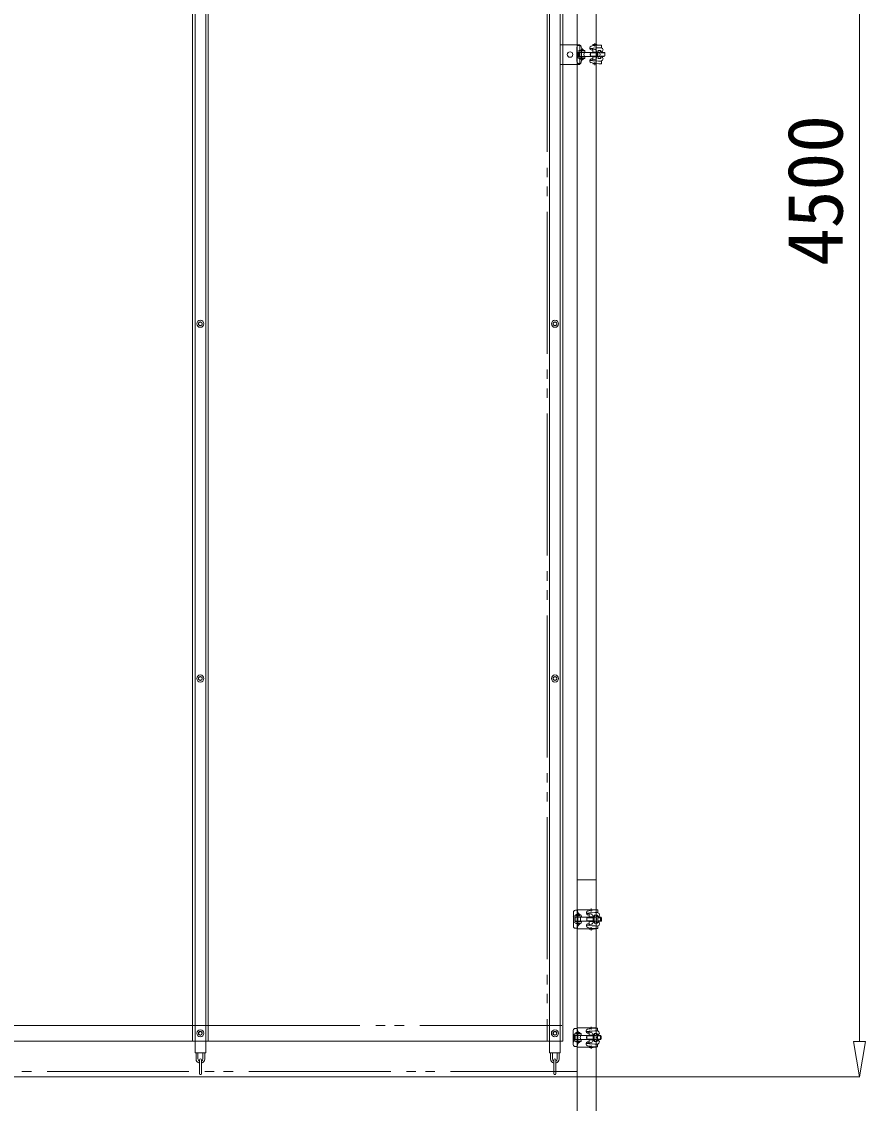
# Model space of a CAD drawing. Units: millimetres, scale not verified. Extents: x -9305 to 9305, y -6415 to 6415.
# Drawn here: x -980 to 1161, y -3570 to -825 of the extents above; entities that cross this region are included whole.
import ezdxf
from ezdxf.enums import TextEntityAlignment as Align

# ---------------------------------------------------------------- set-up
doc = ezdxf.new("R2010")
doc.units = ezdxf.units.MM
doc.header["$LTSCALE"] = 40
doc.linetypes.add('DOUBLE_CHAIN2', pattern=[12.8, 9, -1, 0.6, -0.6, 0.6, -1])
for name, color, linetype, lineweight in [('0-0_0', 7, 'Continuous', 9), ('0-3_CLGS-72', 7, 'Continuous', 9), ('0-4_CLGS-81', 7, 'Continuous', 9), ('0-A_寸法', 134, 'Continuous', 9)]:
    doc.layers.add(name, color=color, linetype=linetype, lineweight=lineweight)
doc.styles.add('ＭＳ ゴシック', font='')
doc.styles.get('ＭＳ ゴシック').set_extended_font_data('MS Gothic')

msp = doc.modelspace()

# ---------------------------------------------------------------- linework, layer by layer
at = {"layer": '0-0_0'}
for p, q in [((1146.15, 905.98), (1146.15, -3412.44)), ((480.28, -3502.44), (1147.15, -3502.44))]:
    msp.add_line(p, q, dxfattribs=at)
at = {"layer": '0-0_0', "color": 134}
for p, q in [((1131.15, -3412.44), (1146.15, -3502.44)), ((1131.15, -3412.44), (1161.15, -3412.44)), ((1146.15, -3502.44), (1161.15, -3412.44))]:
    msp.add_line(p, q, dxfattribs=at)
at = {"layer": '0-3_CLGS-72'}
msp.add_line((781.87, -3502.44), (-7873.38, -3502.44), dxfattribs=at)
at = {"layer": '0-4_CLGS-81'}
for p, q in [((429.68, -3502.44), (429.68, 920.68)), ((478.28, 919.8), (478.28, -3502.44)), ((-513.1, 782.25), (-513.1, -3441.71)), ((359.38, 782.25), (359.38, -3441.72)), ((386.58, 782.25), (386.58, -3441.72)), ((-546.7, 228.29), (-546.7, -3411.71)), ((-506.7, 228.29), (-506.7, -3411.71)), ((393.3, 228.29), (393.3, -3411.71)), ((-540.3, 183.29), (-540.3, -3441.71)), ((436.58, -883.72), (386.58, -883.72)), ((429.2, -926.35), (429.2, -890.35)), ((429.2, -913.35), (429.2, -903.34)), ((432.4, -903.34), (432.4, -913.35)), ((433.19, -899.15), (449.2, -898.35)), ((433.35, -902.34), (449.36, -901.54)), ((433.9, -903.34), (433.9, -913.35)), ((463.97, -903.34), (433.9, -903.34)), ((434.2, -885.35), (439.2, -885.35)), ((436.58, -883.72), (436.58, -933.72)), ((437.7, -898.52), (437.7, -898.92)), ((437.7, -902.13), (437.7, -903.34)), ((437.7, -902.13), (437.7, -903.35)), ((440.7, -894.52), (440.7, -923.67)), ((443.7, -898.52), (443.7, -898.62)), ((443.7, -901.83), (443.7, -903.35)), ((443.7, -901.83), (443.7, -903.34)), ((449.2, -898.35), (449.36, -901.54)), ((462, -891.35), (462, -891.67)), ((462, -891.67), (462, -893.04)), ((463.97, -903.34), (463.18, -904.35)), ((463.18, -904.35), (479.56, -904.35)), ((467.54, -894.32), (463.66, -893.64)), ((463.97, -903.34), (479.73, -903.34)), ((469.2, -897.66), (465.31, -896.98)), ((474.08, -895.47), (467.54, -894.32)), ((469.2, -896.29), (469.2, -902.35)), ((469.2, -902.35), (479.05, -902.35)), ((474.2, -879.85), (474.2, -888.35)), ((479.05, -902.35), (479.04, -901.35)), ((479.2, -883.6), (479.2, -884.84)), ((480.77, -903.38), (486.9, -903.37)), ((482.28, -898.36), (489.62, -898.36)), ((489.63, -898.34), (490.84, -900.08)), ((490.11, -904.35), (498.31, -904.35)), ((490.9, -903.35), (499.27, -903.35)), ((491, -884.6), (491, -891.2)), ((499.27, -903.35), (500.24, -904.7)), ((500.24, -912), (500.24, -904.7)), ((449.2, -918.35), (433.19, -917.55)), ((449.36, -915.15), (433.35, -914.35)), ((463.92, -913.35), (433.9, -913.35)), ((439.2, -931.35), (434.2, -931.35)), ((437.7, -913.35), (437.7, -914.57)), ((437.7, -913.35), (437.7, -914.57)), ((437.7, -918.17), (437.7, -917.77)), ((443.7, -913.35), (443.7, -914.87)), ((443.7, -913.35), (443.7, -914.87)), ((449.36, -915.15), (449.2, -918.35)), ((462, -925.03), (462, -923.66)), ((462, -925.35), (462, -925.03)), ((463.13, -912.35), (479.51, -912.35)), ((463.97, -913.35), (463.18, -912.34)), ((467.54, -922.37), (463.66, -923.06)), ((463.92, -913.35), (479.66, -913.35)), ((469.2, -919.04), (465.31, -919.72)), ((474.08, -921.22), (467.54, -922.37)), ((469.2, -920.4), (469.2, -914.35)), ((469.2, -914.35), (479.05, -914.35)), ((474.2, -928.23), (474.2, -935.35)), ((479.05, -914.35), (479.04, -915.34)), ((480.82, -913.35), (486.9, -913.37)), ((489.62, -918.34), (482.28, -918.36)), ((489.62, -918.34), (490.83, -916.63)), ((490.11, -912.35), (498.31, -912.35)), ((490.9, -913.35), (499.27, -913.35)), ((491, -932.1), (491, -925.5)), ((436.58, -933.72), (386.58, -933.72)), ((420.17, -3084.44), (420.17, -3120.44)), ((420.54, -3095.06), (420.54, -3113.06)), ((423.37, -3107.45), (423.37, -3097.44)), ((440.17, -3092.44), (424.16, -3093.24)), ((440.33, -3095.64), (424.32, -3096.44)), ((424.87, -3107.45), (424.87, -3097.44)), ((454.89, -3097.44), (424.87, -3097.44)), ((430.17, -3079.44), (425.17, -3079.44)), ((428.67, -3092.62), (428.67, -3093.02)), ((428.67, -3097.44), (428.67, -3096.22)), ((428.67, -3097.44), (428.67, -3096.22)), ((431.67, -3116.27), (431.67, -3087.12)), ((434.67, -3097.44), (434.67, -3095.92)), ((434.67, -3097.44), (434.67, -3095.92)), ((440.33, -3095.64), (440.17, -3092.44)), ((452.98, -3085.44), (452.98, -3085.76)), ((452.98, -3085.76), (452.98, -3087.13)), ((454.11, -3098.44), (470.48, -3098.44)), ((454.95, -3097.44), (454.15, -3098.45)), ((458.52, -3088.42), (454.63, -3087.73)), ((454.89, -3097.44), (470.64, -3097.44)), ((460.17, -3091.75), (456.28, -3091.07)), ((465.06, -3089.57), (458.52, -3088.42)), ((460.17, -3090.39), (460.17, -3096.44)), ((460.17, -3096.44), (470.02, -3096.44)), ((465.17, -3082.56), (465.17, -3075.44)), ((470.02, -3096.44), (470.02, -3095.45)), ((473.26, -3092.43), (471.04, -3095.66)), ((471.8, -3097.44), (477.87, -3097.42)), ((480.6, -3092.45), (473.26, -3092.43)), ((480.6, -3092.45), (481.81, -3094.16)), ((481.09, -3098.44), (489.28, -3098.44)), ((481.81, -3094.16), (481.81, -3110.72)), ((481.87, -3097.44), (490.24, -3097.44)), ((481.97, -3078.69), (481.97, -3085.29)), ((489.28, -3098.44), (489.28, -3106.44)), ((489.28, -3098.44), (491.21, -3098.44)), ((490.24, -3097.44), (491.21, -3098.79)), ((490.24, -3097.44), (490.24, -3107.44)), ((491.21, -3098.79), (491.21, -3106.1)), ((424.16, -3111.64), (440.17, -3112.44)), ((424.32, -3108.44), (440.33, -3109.24)), ((454.95, -3107.45), (424.87, -3107.45)), ((425.17, -3125.44), (430.17, -3125.44)), ((428.67, -3108.66), (428.67, -3107.44)), ((428.67, -3108.66), (428.67, -3107.45)), ((428.67, -3112.27), (428.67, -3111.87)), ((434.67, -3108.96), (434.67, -3107.44)), ((434.67, -3108.96), (434.67, -3107.45)), ((440.17, -3112.44), (440.33, -3109.24)), ((452.98, -3119.12), (452.98, -3117.75)), ((452.98, -3119.44), (452.98, -3119.12)), ((454.95, -3107.45), (454.15, -3106.44)), ((454.15, -3106.44), (470.54, -3106.44)), ((458.52, -3116.47), (454.63, -3117.15)), ((454.95, -3107.45), (470.7, -3107.45)), ((460.17, -3113.13), (456.28, -3113.81)), ((465.06, -3115.32), (458.52, -3116.47)), ((460.17, -3114.5), (460.17, -3108.44)), ((460.17, -3108.44), (470.02, -3108.44)), ((465.17, -3130.94), (465.17, -3122.44)), ((470.02, -3108.44), (470.02, -3109.44)), ((470.17, -3127.19), (470.17, -3125.95)), ((471.04, -3108.92), (473.26, -3112.43)), ((471.74, -3107.41), (477.87, -3107.42)), ((473.26, -3112.43), (480.6, -3112.43)), ((480.6, -3112.45), (481.82, -3110.72)), ((481.09, -3106.44), (489.28, -3106.44)), ((481.87, -3107.44), (490.24, -3107.44)), ((481.97, -3126.19), (481.97, -3119.58)), ((489.28, -3106.44), (490.96, -3106.44)), ((490.24, -3107.44), (491.21, -3106.1)), ((-1381.7, -3371.71), (-481.7, -3371.71)), ((464.87, -3382.56), (464.87, -3375.44)), ((419.87, -3384.44), (419.87, -3420.44)), ((420.24, -3395.06), (420.24, -3413.06)), ((423.07, -3407.45), (423.07, -3397.44)), ((439.87, -3392.44), (423.86, -3393.24)), ((440.03, -3395.64), (424.02, -3396.44)), ((424.57, -3407.45), (424.57, -3397.44)), ((454.59, -3397.44), (424.57, -3397.44)), ((429.87, -3379.44), (424.87, -3379.44)), ((428.37, -3392.62), (428.37, -3393.02)), ((428.37, -3397.44), (428.37, -3396.22)), ((428.37, -3397.44), (428.37, -3396.22)), ((431.37, -3416.27), (431.37, -3387.12)), ((434.37, -3397.44), (434.37, -3395.92)), ((434.37, -3397.44), (434.37, -3395.92)), ((440.03, -3395.64), (439.87, -3392.44)), ((452.68, -3385.44), (452.68, -3385.76)), ((452.68, -3385.76), (452.68, -3387.13)), ((453.8, -3398.44), (470.18, -3398.44)), ((454.64, -3397.44), (453.85, -3398.45)), ((458.22, -3388.42), (454.33, -3387.73)), ((454.59, -3397.44), (470.33, -3397.44)), ((459.87, -3391.75), (455.98, -3391.07)), ((464.76, -3389.57), (458.22, -3388.42)), ((459.87, -3390.39), (459.87, -3396.44)), ((459.87, -3396.44), (469.72, -3396.44)), ((469.72, -3396.44), (469.71, -3395.45)), ((472.96, -3392.43), (470.73, -3395.66)), ((471.49, -3397.44), (477.57, -3397.42)), ((480.3, -3392.45), (472.96, -3392.43)), ((480.3, -3392.45), (481.5, -3394.16)), ((480.78, -3398.44), (488.98, -3398.44)), ((481.5, -3394.16), (481.5, -3410.72)), ((481.57, -3397.44), (489.94, -3397.44)), ((481.67, -3378.69), (481.67, -3385.29)), ((488.98, -3398.44), (488.98, -3406.44)), ((488.98, -3398.44), (490.91, -3398.44)), ((489.94, -3397.44), (490.91, -3398.79)), ((489.94, -3397.44), (489.94, -3407.44)), ((490.91, -3398.79), (490.91, -3406.1)), ((-1381.7, -3411.71), (-481.7, -3411.71)), ((-481.7, -3411.71), (393.3, -3411.71)), ((423.86, -3411.64), (439.87, -3412.44)), ((424.02, -3408.44), (440.03, -3409.24)), ((454.64, -3407.45), (424.57, -3407.45)), ((424.87, -3425.44), (429.87, -3425.44)), ((428.37, -3408.66), (428.37, -3407.44)), ((428.37, -3408.66), (428.37, -3407.45)), ((428.37, -3412.27), (428.37, -3411.87)), ((434.37, -3408.96), (434.37, -3407.44)), ((434.37, -3408.96), (434.37, -3407.45)), ((439.87, -3412.44), (440.03, -3409.24)), ((452.68, -3419.12), (452.68, -3417.75)), ((452.68, -3419.44), (452.68, -3419.12)), ((454.64, -3407.45), (453.85, -3406.44)), ((453.85, -3406.44), (470.23, -3406.44)), ((458.22, -3416.47), (454.33, -3417.15)), ((454.64, -3407.45), (470.4, -3407.45)), ((459.87, -3413.13), (455.98, -3413.81)), ((464.76, -3415.32), (458.22, -3416.47)), ((459.87, -3414.5), (459.87, -3408.44)), ((459.87, -3408.44), (469.72, -3408.44)), ((464.87, -3430.94), (464.87, -3422.44)), ((469.72, -3408.44), (469.71, -3409.44)), ((469.87, -3427.19), (469.87, -3425.95)), ((470.73, -3408.92), (472.96, -3412.43)), ((471.44, -3407.41), (477.57, -3407.42)), ((472.96, -3412.43), (480.3, -3412.43)), ((480.3, -3412.45), (481.51, -3410.72)), ((480.78, -3406.44), (488.98, -3406.44)), ((481.57, -3407.44), (489.94, -3407.44)), ((481.67, -3426.19), (481.67, -3419.58)), ((488.98, -3406.44), (490.66, -3406.44)), ((489.94, -3407.44), (490.91, -3406.1)), ((-540.3, -3441.71), (-513.1, -3441.71)), ((-537.8, -3441.71), (-537.8, -3456.71)), ((-532.8, -3441.71), (-532.8, -3456.71)), ((-520.6, -3441.71), (-520.6, -3456.71)), ((-515.6, -3441.71), (-515.6, -3456.71)), ((359.38, -3441.72), (386.58, -3441.72)), ((361.88, -3441.72), (361.88, -3456.72)), ((366.88, -3441.72), (366.88, -3456.72)), ((379.08, -3441.72), (379.08, -3456.72)), ((384.08, -3441.72), (384.08, -3456.72)), ((-529.2, -3459.21), (-529.2, -3494.21)), ((370.48, -3459.22), (370.48, -3494.22))]:
    msp.add_line(p, q, dxfattribs=at)
at = {"layer": '0-4_CLGS-81', "linetype": 'DOUBLE_CHAIN2'}
for p, q in [((-546.7, 228.29), (-546.7, -3411.71)), ((-506.7, 228.29), (-506.7, -3411.71)), ((353.3, 228.29), (353.3, -3411.71)), ((429.04, -3078.14), (477.04, -3078.14)), ((429.04, -3126.74), (477.04, -3126.74)), ((-481.7, -3371.71), (393.3, -3371.71)), ((428.74, -3378.14), (476.74, -3378.14)), ((428.74, -3426.74), (476.74, -3426.74)), ((429.68, -3488.92), (429.68, -4502.44)), ((478.28, -3488.92), (478.28, -4502.44))]:
    msp.add_line(p, q, dxfattribs=at)
at = {"layer": '0-4_CLGS-81'}
for points in [[(445.7, -898.27), (445.7, -898.52), (435.7, -898.52), (435.7, -898.27), (436.45, -897.52), (444.95, -897.52)], [(445.7, -919.92), (445.7, -918.92), (444.95, -918.17), (436.45, -918.17), (435.7, -918.92), (435.7, -919.92), (436.45, -920.67), (444.95, -920.67)], [(436.67, -3090.87), (436.67, -3091.87), (435.92, -3092.62), (427.42, -3092.62), (426.67, -3091.87), (426.67, -3090.87), (427.42, -3090.12), (435.92, -3090.12)], [(436.67, -3112.52), (436.67, -3112.27), (426.67, -3112.27), (426.67, -3112.52), (427.42, -3113.27), (435.92, -3113.27)], [(436.37, -3390.87), (436.37, -3391.87), (435.62, -3392.62), (427.12, -3392.62), (426.37, -3391.87), (426.37, -3390.87), (427.12, -3390.12), (435.62, -3390.12)], [(436.37, -3412.52), (436.37, -3412.27), (426.37, -3412.27), (426.37, -3412.52), (427.12, -3413.27), (435.62, -3413.27)]]:
    msp.add_lwpolyline(points, close=True, dxfattribs=at)
for points in [[(474.97, -885.35), (469.95, -885.35), (469.2, -884.6), (469.2, -883.6), (469.95, -882.85), (478.45, -882.85), (479.2, -883.6)], [(474.97, -931.35), (469.2, -931.35), (470.2, -932.35), (478.2, -932.35), (479.06, -931.84)], [(465.94, -3079.44), (460.17, -3079.44), (461.17, -3078.44), (469.17, -3078.44), (470.04, -3078.94)], [(465.94, -3125.44), (460.92, -3125.44), (460.17, -3126.19), (460.17, -3127.19), (460.92, -3127.94), (469.42, -3127.94), (470.17, -3127.19)], [(465.64, -3379.44), (459.87, -3379.44), (460.87, -3378.44), (468.87, -3378.44), (469.74, -3378.94)], [(465.64, -3425.44), (460.62, -3425.44), (459.87, -3426.19), (459.87, -3427.19), (460.62, -3427.94), (469.12, -3427.94), (469.87, -3427.19)], [(-524.2, -3459.21), (-524.2, -3462.28), (-524.2, -3494.21)], [(375.48, -3459.22), (375.48, -3462.28), (375.48, -3494.22)]]:
    msp.add_lwpolyline(points, dxfattribs=at)
for centre, radius in [((411.58, -908.72), 7), ((-526.8, -1591.71), 9), ((-526.7, -1591.71), 9), ((-526.7, -1591.71), 9), ((-527.02, -1591.72), 4.75), ((-526.7, -1591.71), 4.75), ((-526.7, -1591.71), 4.75), ((-526.7, -1591.71), 4.75), ((-526.6, -1591.71), 4.75), ((-526.8, -1591.71), 4.5), ((-526.7, -1591.71), 4.5), ((-526.7, -1591.71), 4.5), ((373.3, -1591.71), 9), ((372.98, -1591.72), 4.75), ((373.4, -1591.71), 4.75), ((373.3, -1591.71), 4.5), ((-526.8, -2491.71), 9), ((-526.7, -2491.71), 9), ((-526.7, -2491.71), 9), ((-527.02, -2491.72), 4.75), ((-526.7, -2491.71), 4.75), ((-526.7, -2491.71), 4.75), ((-526.7, -2491.71), 4.75), ((-526.6, -2491.71), 4.75), ((-526.8, -2491.71), 4.5), ((-526.7, -2491.71), 4.5), ((-526.7, -2491.71), 4.5), ((373.3, -2491.71), 9), ((372.98, -2491.72), 4.75), ((373.4, -2491.71), 4.75), ((373.3, -2491.71), 4.5), ((-526.8, -3391.71), 9), ((-526.7, -3391.71), 9), ((-526.7, -3391.71), 9), ((-527.02, -3391.72), 4.75), ((-526.7, -3391.71), 4.75), ((-526.7, -3391.71), 4.75), ((-526.7, -3391.71), 4.75), ((-526.6, -3391.71), 4.75), ((-526.8, -3391.71), 4.5), ((-526.7, -3391.71), 4.5), ((-526.7, -3391.71), 4.5), ((373.2, -3391.71), 9), ((373.3, -3391.71), 9), ((372.88, -3391.72), 4.75), ((372.98, -3391.72), 4.75), ((373.3, -3391.71), 4.75), ((373.4, -3391.71), 4.75), ((373.2, -3391.71), 4.5), ((373.3, -3391.71), 4.5)]:
    msp.add_circle(centre, radius, dxfattribs=at)
for centre, radius, start, end in [((428.96, -897.77), 1, 0, 90), ((434.2, -890.35), 5, 90, 180), ((433.4, -903.34), 4.2, 92.862, 180), ((433.4, -903.34), 1, 92.862, 180), ((451.74, -886.05), 12.56, 176.794, 258.343), ((457.15, -908.35), 10.25, 150.771, 209.229), ((466, -891.35), 4, 99.411, 180), ((464, -891.67), 2, 180, 260.017), ((466, -893.04), 4, 180, 260.017), ((491.11, -908.51), 28.24, 171.532, 187.817), ((497.85, -1139.09), 247.98, 91.584, 98.014), ((491.74, -908.51), 28.24, 169.465, 189.88), ((486.73, -965.08), 80.6, 86.966, 105.577), ((467.2, -896.29), 2, 0, 80.017), ((473.04, -901.38), 6, 0.278, 80.017), ((507.51, -908.51), 28.24, 166.412, 193.575), ((471.78, -908.41), 10.3, 331.363, 29.239), ((477.95, -898.59), 5.56, 300.537, 2.434), ((481.34, -897.09), 8.38, 311.538, 351.434), ((472.66, -908.37), 15.09, 340.649, 19.351), ((491.5, -891.2), 0.5, 180, 253.628), ((489.78, -897.03), 5.57, 0.612, 73.628), ((488.43, -896.56), 6.94, 298.813, 356.622), ((428.96, -915.77), 1, 270, 0), ((433.4, -913.35), 4.2, 180, 267.138), ((434.2, -926.35), 5, 180, 270), ((433.4, -913.35), 1, 180, 267.138), ((451.74, -930.64), 12.56, 101.657, 183.206), ((466, -923.66), 4, 99.983, 180), ((464, -925.03), 2, 99.983, 180), ((466, -925.35), 4, 180, 260.589), ((534.91, 20.2), 946.72, 265.612, 267.341), ((486.73, -851.61), 80.6, 254.423, 273.034), ((467.2, -920.4), 2, 279.983, 0), ((473.04, -915.31), 6, 279.983, 359.722), ((476.4, -918.94), 7.12, 4.652, 51.611), ((479.1, -920.75), 10.8, 12.889, 43.374), ((491.5, -925.5), 0.5, 106.372, 180), ((489.78, -919.66), 5.57, 286.372, 359.388), ((488.43, -920.13), 6.94, 3.378, 61.187), ((419.54, -3095.06), 1, 0, 90), ((425.17, -3084.44), 5, 90, 180), ((424.37, -3097.44), 4.2, 92.862, 180), ((424.37, -3097.44), 1, 92.862, 180), ((442.71, -3080.14), 12.56, 176.794, 258.343), ((448.12, -3102.44), 10.25, 150.771, 209.229), ((456.98, -3085.44), 4, 99.411, 180), ((454.98, -3085.76), 2, 180, 260.017), ((456.98, -3087.13), 4, 180, 260.017), ((525.88, -4031), 946.72, 92.659, 94.388), ((482.08, -3102.28), 28.24, 172.183, 188.468), ((482.71, -3102.28), 28.24, 170.12, 190.535), ((477.7, -3159.18), 80.6, 86.966, 105.577), ((458.17, -3090.39), 2, 0, 80.017), ((464.02, -3095.48), 6, 0.278, 80.017), ((498.49, -3102.28), 28.24, 166.425, 193.588), ((462.76, -3102.38), 10.3, 330.761, 28.637), ((467.37, -3091.86), 7.12, 308.389, 355.348), ((463.64, -3102.42), 15.09, 340.649, 19.351), ((470.08, -3090.04), 10.8, 316.626, 347.111), ((482.47, -3085.29), 0.5, 180, 253.628), ((480.76, -3091.13), 5.57, 0.612, 73.628), ((479.4, -3090.66), 6.94, 298.813, 356.622), ((419.54, -3113.06), 1, 270, 0), ((424.37, -3107.45), 4.2, 180, 267.138), ((425.17, -3120.44), 5, 180, 270), ((424.37, -3107.45), 1, 180, 267.138), ((442.71, -3124.74), 12.56, 101.657, 183.206), ((456.98, -3117.75), 4, 99.983, 180), ((454.98, -3119.12), 2, 99.983, 180), ((456.98, -3119.44), 4, 180, 260.589), ((488.82, -2871.7), 247.98, 261.986, 268.416), ((477.7, -3045.71), 80.6, 254.423, 273.034), ((458.17, -3114.5), 2, 279.983, 0), ((464.02, -3109.41), 6, 279.983, 359.722), ((468.92, -3112.2), 5.56, 357.566, 59.463), ((472.32, -3113.7), 8.38, 8.566, 48.462), ((482.47, -3119.58), 0.5, 106.372, 180), ((480.76, -3113.76), 5.57, 286.372, 359.388), ((479.4, -3114.22), 6.94, 3.378, 61.187), ((419.24, -3395.06), 1, 0, 90), ((424.87, -3384.44), 5, 90, 180), ((424.07, -3397.44), 4.2, 92.862, 180), ((424.07, -3397.44), 1, 92.862, 180), ((442.4, -3380.14), 12.56, 176.794, 258.343), ((447.82, -3402.44), 10.25, 150.771, 209.229), ((456.68, -3385.44), 4, 99.411, 180), ((454.68, -3385.76), 2, 180, 260.017), ((456.68, -3387.13), 4, 180, 260.017), ((525.58, -4331), 946.72, 92.659, 94.388), ((481.78, -3402.28), 28.24, 172.183, 188.468), ((482.41, -3402.28), 28.24, 170.12, 190.535), ((477.4, -3459.18), 80.6, 86.966, 105.577), ((457.87, -3390.39), 2, 0, 80.017), ((463.71, -3395.48), 6, 0.278, 80.017), ((498.18, -3402.28), 28.24, 166.425, 193.588), ((462.45, -3402.38), 10.3, 330.761, 28.637), ((467.07, -3391.86), 7.12, 308.389, 355.348), ((463.33, -3402.42), 15.09, 340.649, 19.351), ((469.77, -3390.04), 10.8, 316.626, 347.111), ((482.17, -3385.29), 0.5, 180, 253.628), ((480.46, -3391.13), 5.57, 0.612, 73.628), ((479.1, -3390.66), 6.94, 298.813, 356.622), ((419.24, -3413.06), 1, 270, 0), ((424.07, -3407.45), 4.2, 180, 267.138), ((424.87, -3420.44), 5, 180, 270), ((424.07, -3407.45), 1, 180, 267.138), ((442.4, -3424.74), 12.56, 101.657, 183.206), ((456.68, -3417.75), 4, 99.983, 180), ((454.68, -3419.12), 2, 99.983, 180), ((456.68, -3419.44), 4, 180, 260.589), ((488.52, -3171.7), 247.98, 261.986, 268.416), ((477.4, -3345.71), 80.6, 254.423, 273.034), ((457.87, -3414.5), 2, 279.983, 0), ((463.71, -3409.41), 6, 279.983, 359.722), ((468.62, -3412.2), 5.56, 357.566, 59.463), ((472.01, -3413.7), 8.38, 8.566, 48.462), ((482.17, -3419.58), 0.5, 106.372, 180), ((480.46, -3413.76), 5.57, 286.372, 359.388), ((479.1, -3414.22), 6.94, 3.378, 61.187), ((-526.7, -3456.71), 11.1, 180, 256.984), ((-526.7, -3456.71), 6.1, 180, 245.805), ((-526.7, -3459.21), 2.5, 90, 180), ((-526.7, -3459.21), 2.5, 0, 90), ((-526.7, -3456.71), 6.1, 294.195, 0), ((-526.7, -3456.71), 11.1, 283.016, 0), ((372.98, -3456.72), 11.1, 180, 256.984), ((372.98, -3456.72), 6.1, 180, 245.805), ((372.98, -3459.22), 2.5, 90, 180), ((372.98, -3459.22), 2.5, 0, 90), ((372.98, -3456.72), 6.1, 294.195, 0), ((372.98, -3456.72), 11.1, 283.016, 0), ((-526.7, -3494.21), 2.5, 180, 270), ((-526.7, -3494.21), 2.5, 270, 0), ((372.98, -3494.22), 2.5, 180, 270), ((372.98, -3494.22), 2.5, 270, 0)]:
    msp.add_arc(centre, radius, start, end, dxfattribs=at)
at = {"layer": '0-A_寸法', "color": 7}
msp.add_line((478.28, -3002.44), (429.68, -3002.44), dxfattribs=at)
at = {"layer": '0-A_寸法', "color": 7, "linetype": 'DOUBLE_CHAIN2'}
msp.add_line((-7571.7, -3486.85), (429.68, -3488.92), dxfattribs=at)

# ---------------------------------------------------------------- texts
at = {"layer": '0-0_0', "style": 'ＭＳ ゴシック'}
msp.add_text('4500', height=140.8, rotation=90, dxfattribs=at).set_placement((1145.75, -1445.23), align=Align.BOTTOM_LEFT)

doc.saveas('drawing.dxf')
